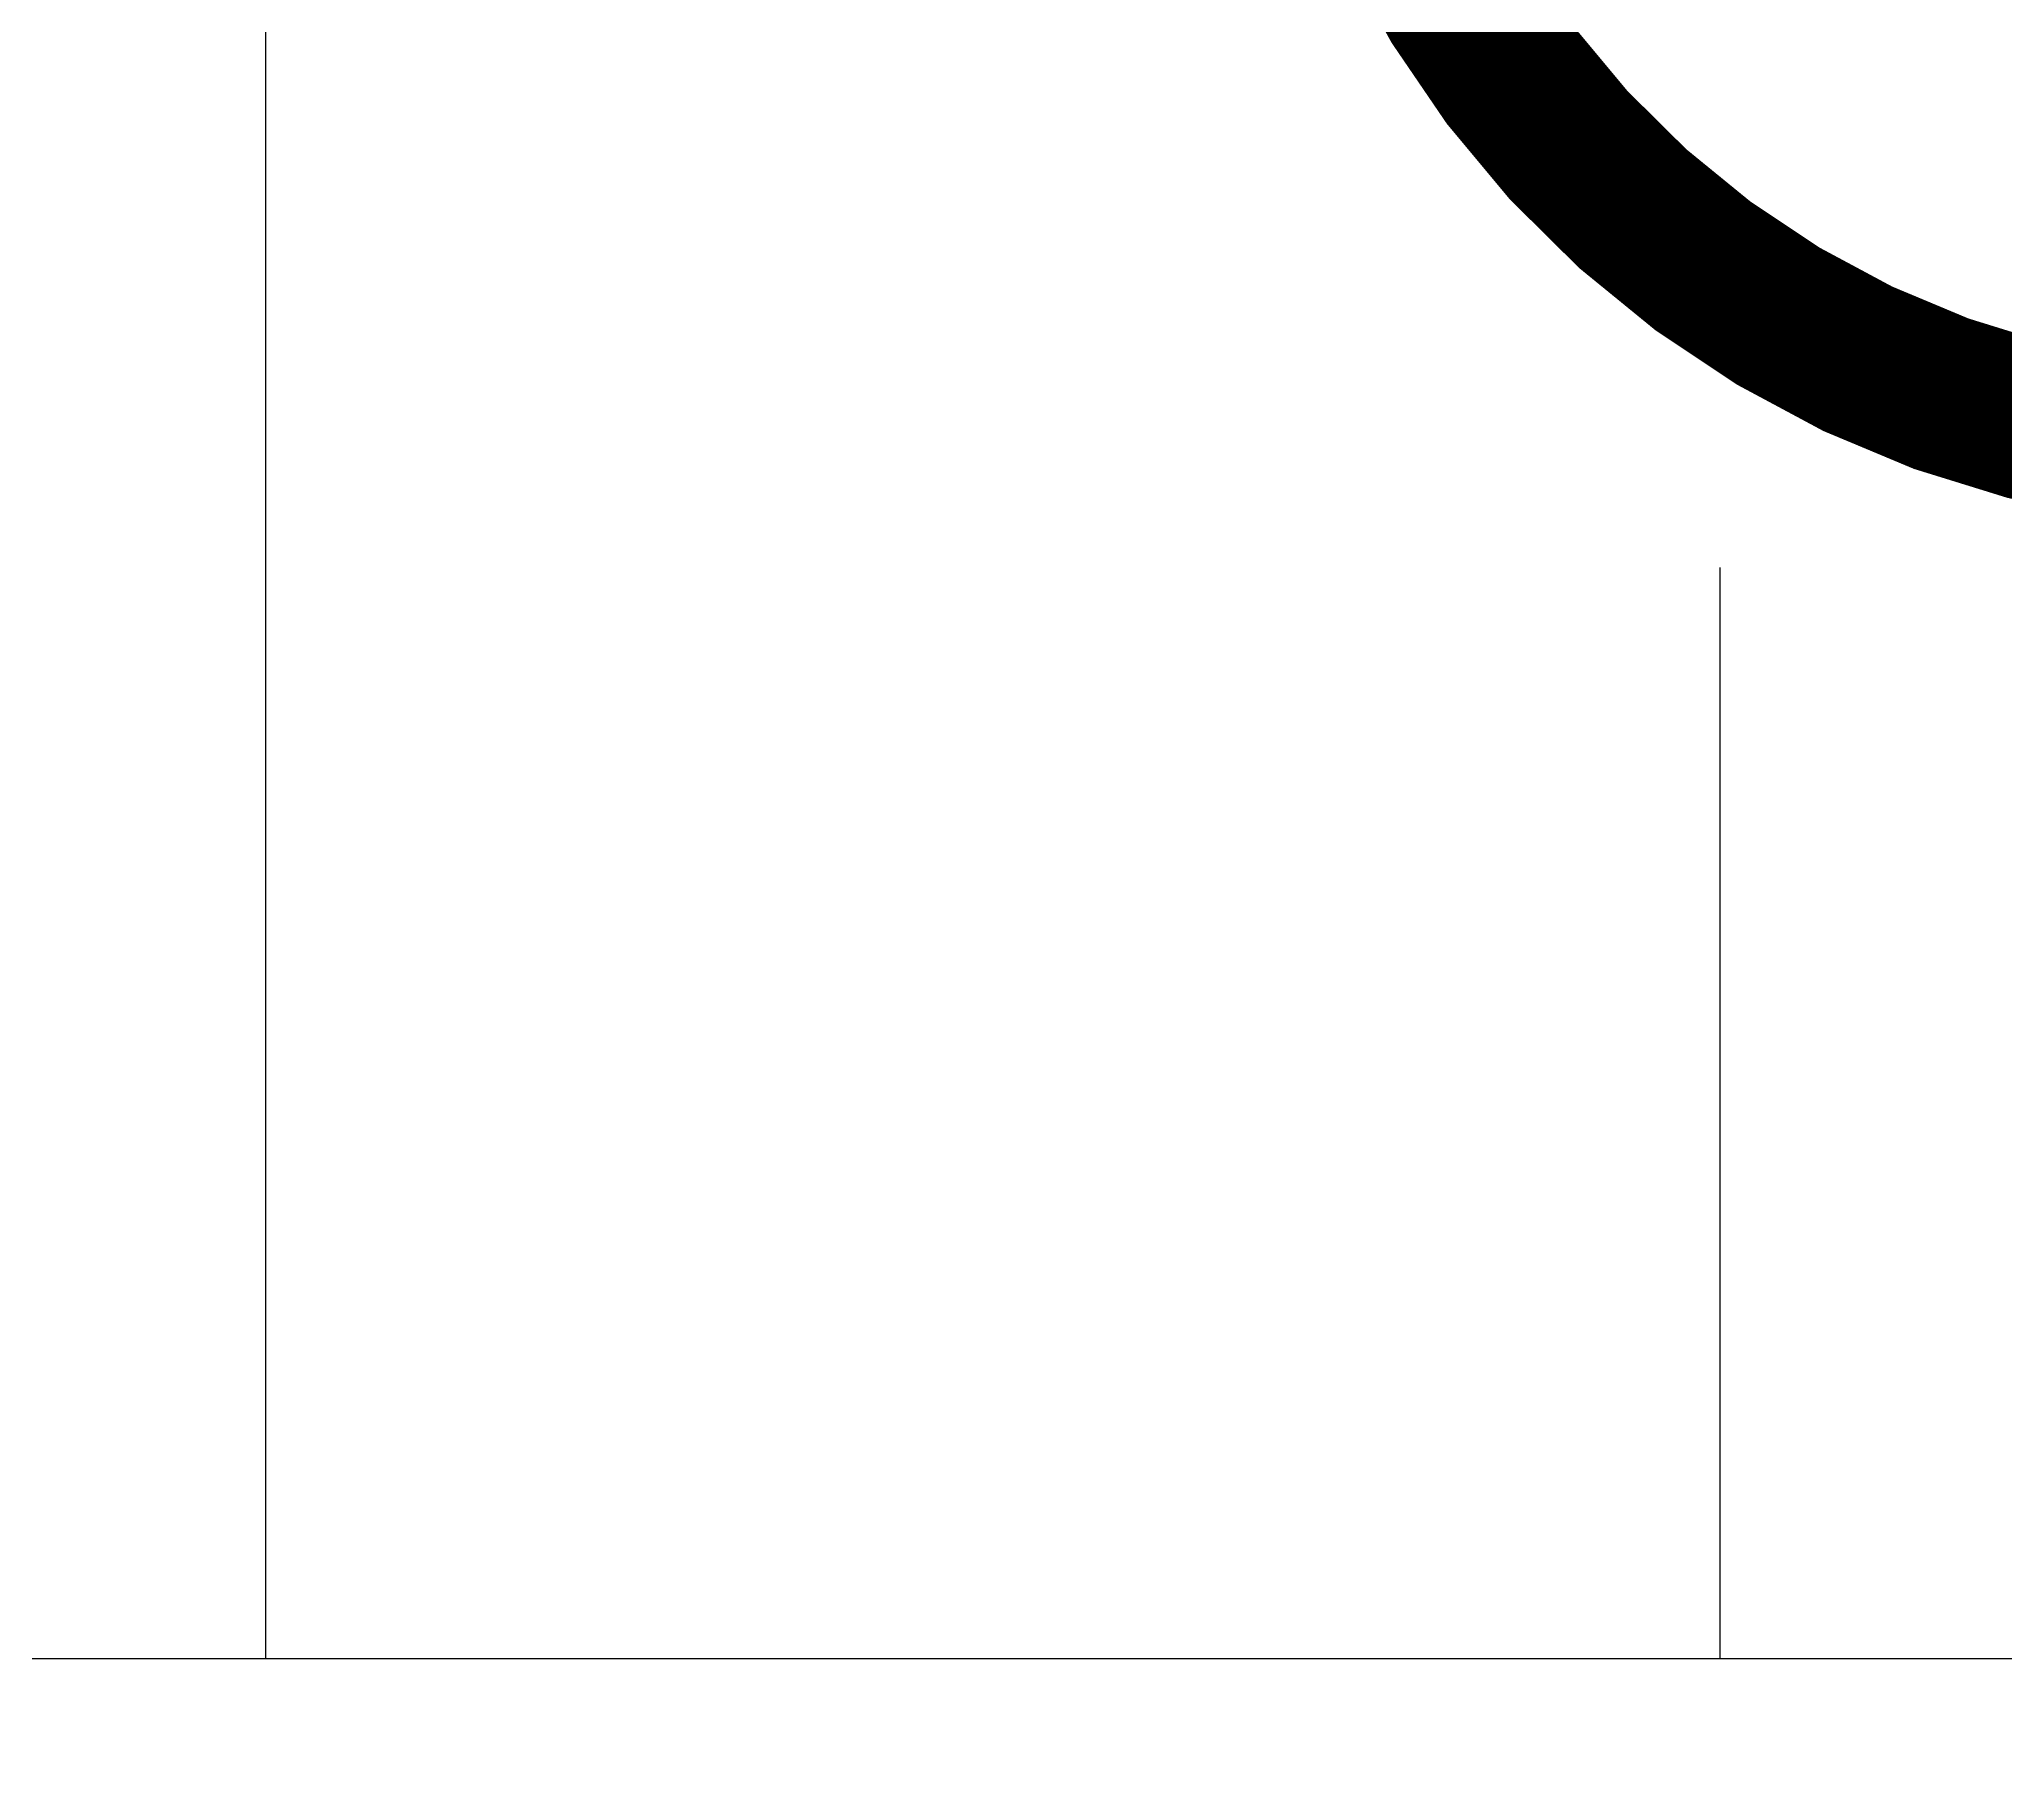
# Model space of a CAD drawing. Extents: x 278807 to 397707, y 326263 to 410363.
# Drawn here: x 392938.1 to 393073.3, y 351436.3 to 351555.1 of the extents above; entities that cross this region are included whole.
import ezdxf

# ---------------------------------------------------------------- set-up
doc = ezdxf.new("R2010")
doc.units = 0
doc.header["$LTSCALE"] = 400
doc.header["$MEASUREMENT"] = 0
doc.layers.get('0').update_dxf_attribs({"linetype": 'CONTINUOUS'})
doc.layers.get('DEFPOINTS').update_dxf_attribs({"linetype": 'CONTINUOUS'})
doc.styles.add('ROMAND', font='romans.shx', dxfattribs={"width": 0.8, "height": 0.625})
doc.dimstyles.get("Standard").update_dxf_attribs({"dimtxt": 0.625, "dimasz": 0.6, "dimexe": 0.18, "dimexo": 0.0625, "dimgap": 0.09, "dimtad": 1, "dimdec": 0, "dimzin": 0, "dimdsep": 46, "dimtxsty": 'ROMAND', "dimcen": 0.09, "dimadec": 0, "dimazin": 0, "dimtfac": 1, "dimtdec": 0, "dimtofl": 0, "dimtmove": 0, "dimatfit": 3, "dimfxl": 0, "dimtolj": 1, "dimtzin": 0, "dimarcsym": 0})

# ---------------------------------------------------------------- blocks, each defined once
blk = doc.blocks.new('*D162')
at = {"color": 0, "lineweight": -2}
for p, q in [((383357.59, 351330.71), (383357.59, 351666.73)), ((383358.19, 351666.63), (394167.79, 351666.63)), ((394168.39, 351344.02), (394168.39, 351666.73))]:
    blk.add_line(p, q, dxfattribs=at)
at = {"color": 0}
for points in [[(383358.19, 351666.73), (383358.19, 351666.53), (383357.59, 351666.63)], [(394167.79, 351666.73), (394167.79, 351666.53), (394168.39, 351666.63)]]:
    blk.add_solid(points, dxfattribs=at)
at = {"layer": 'DEFPOINTS', "color": 0}
for p in [(394168.39, 351666.63), (394168.39, 351343.92), (383357.59, 351330.61)]:
    blk.add_point(p, dxfattribs=at)
at = {"color": 0, "insert": (388762.99, 351667.04), "char_height": 0.625, "attachment_point": 5, "style": 'ROMAND'}
blk.add_mtext('\\A1;10810.80', dxfattribs=at)

msp = doc.modelspace()

# ---------------------------------------------------------------- linework, layer by layer
at = {"color": 255}
for p, q in [((392953.642, 351443.697), (392953.642, 351593.847)), ((393053.742, 351443.697), (393053.742, 351518.772))]:
    msp.add_line(p, q, dxfattribs=at)
msp.add_line((383307.537, 351443.697), (394268.487, 351443.697))
msp.add_lwpolyline([(392115.025, 351906.01, 11.011, 11.011, 0.5205671), (392215.276, 351869.567, 11.011, 11.011, 0.5205671), (392315.528, 351833.125, 11.011, 11.011, 0.5205671), (392424.892, 351805.793, 11.011, 11.011, 0.5205671), (392534.257, 351787.572, 11.011, 11.011, 0.5205671), (392634.508, 351769.351, 11.011, 11.011, 0.5205671), (392743.873, 351732.909, 11.011, 11.011, 0.5205671), (392844.124, 351678.245, 11.011, 11.011, 0.5205671), (392935.262, 351632.693, 11.011, 11.011, 0.5205671), (393026.399, 351587.14, 11.011, 11.011, 0.5205671), (393117.536, 351532.476, 11.011, 11.011, 0.5205671), (393199.56, 351468.702, 11.011, 11.011, 0.5205671), (393281.584, 351404.928, 11.011, 11.011, 0.5205671)], format="xyseb", dxfattribs=at)

# ---------------------------------------------------------------- dimensions: what is measured, and where the dimension line sits
dim = msp.add_linear_dim(base=(394168.387, 351666.63), p1=(383357.587, 351330.608), p2=(394168.387, 351343.917), dimstyle='Standard', override={"dimtxt": 0.5, "dimasz": 0.6, "dimexe": 0.1, "dimexo": 0.1, "dimgap": 0.1, "dimtad": 1, "dimtih": 0, "dimtoh": 0, "dimdec": 2, "dimtxsty": 'ROMAND', "dimtdec": 2}, dxfattribs=at)
dim.commit()
dim.dimension.update_dxf_attribs({"geometry": '*D162', "text_midpoint": (388762.987, 351667.043)})

doc.saveas('drawing.dxf')
